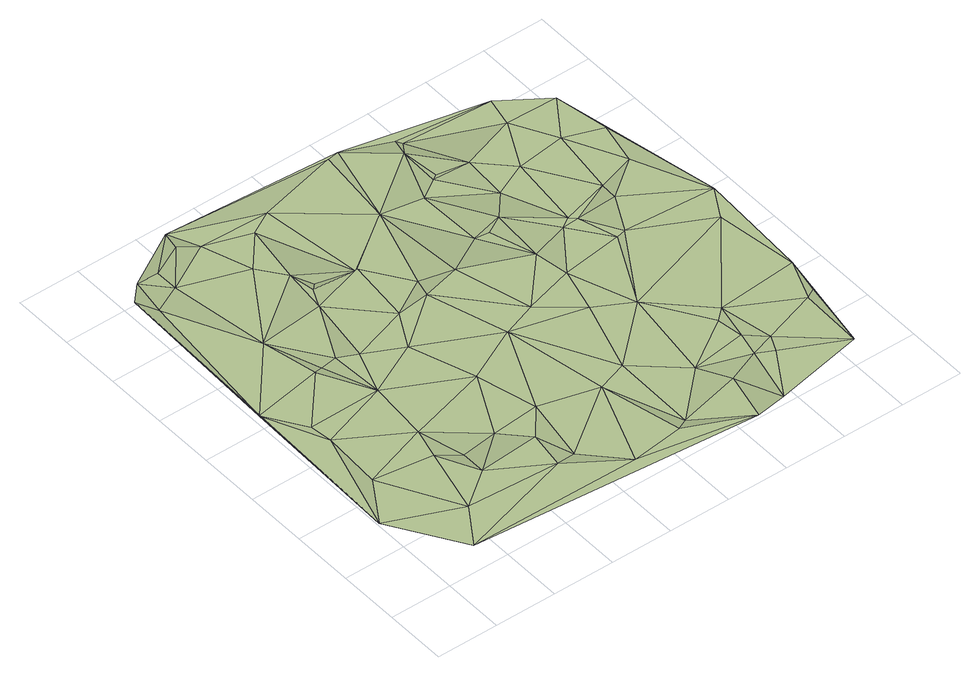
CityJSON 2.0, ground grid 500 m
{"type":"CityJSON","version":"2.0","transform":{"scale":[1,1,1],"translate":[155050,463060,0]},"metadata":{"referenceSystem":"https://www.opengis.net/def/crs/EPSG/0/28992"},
"CityObjects":{
"terrain1":{"type":"TINRelief","attributes":{"name":"TIN model","numberOfTriangles":185,"lod":0},"geometry":[{"type":"CompositeSurface","lod":"1","boundaries":[[[0,1,2]],[[3,0,4]],[[0,5,4]],[[6,3,7]],[[4,7,3]],[[8,3,6]],[[5,7,4]],[[7,5,6]],[[9,5,2]],[[0,2,5]],[[10,5,9]],[[11,2,1]],[[12,13,9]],[[9,13,14]],[[10,9,14]],[[13,12,15]],[[10,6,5]],[[16,12,9]],[[10,17,6]],[[9,2,11]],[[14,18,19]],[[10,14,17]],[[14,19,17]],[[20,18,14]],[[21,22,8]],[[3,8,22]],[[23,21,24]],[[8,17,19]],[[8,6,17]],[[8,19,21]],[[25,26,13]],[[18,20,19]],[[26,19,13]],[[19,20,13]],[[25,27,28]],[[28,21,26]],[[29,27,30]],[[28,27,24]],[[26,21,19]],[[26,25,28]],[[21,28,24]],[[25,13,15]],[[24,27,29]],[[13,20,14]],[[22,31,3]],[[27,25,32]],[[33,34,11]],[[35,11,34]],[[36,34,33]],[[37,33,11]],[[36,16,35]],[[9,11,35]],[[36,12,16]],[[34,36,35]],[[35,16,9]],[[38,36,33]],[[39,37,40]],[[33,37,41]],[[41,37,39]],[[39,42,41]],[[38,41,42]],[[43,38,42]],[[44,42,39]],[[38,33,41]],[[45,39,40]],[[38,46,36]],[[1,37,11]],[[47,46,38]],[[25,15,32]],[[46,32,36]],[[43,47,38]],[[48,30,46]],[[32,46,30]],[[49,30,48]],[[47,48,46]],[[30,27,32]],[[50,48,47]],[[50,44,45]],[[42,44,43]],[[47,43,44]],[[40,51,45]],[[50,52,48]],[[50,47,44]],[[45,51,52]],[[49,52,51]],[[51,53,49]],[[45,52,50]],[[48,52,49]],[[44,39,45]],[[54,30,49]],[[32,15,36]],[[36,15,12]],[[55,51,40]],[[22,21,31]],[[56,57,21]],[[58,31,57]],[[59,57,60]],[[60,57,56]],[[61,57,59]],[[58,57,62]],[[63,58,62]],[[59,60,61]],[[58,63,31]],[[61,60,64]],[[65,66,23]],[[56,23,66]],[[67,65,23]],[[56,21,23]],[[66,67,68]],[[65,67,66]],[[56,66,64]],[[64,66,69]],[[64,60,56]],[[24,29,67]],[[62,57,61]],[[23,24,67]],[[70,71,61]],[[71,62,61]],[[72,71,70]],[[70,64,69]],[[71,72,73]],[[74,73,72]],[[63,71,73]],[[71,63,62]],[[75,72,70]],[[76,69,68]],[[68,69,66]],[[75,69,76]],[[76,68,77]],[[78,74,79]],[[72,75,79]],[[79,75,80]],[[76,80,75]],[[80,78,79]],[[70,69,75]],[[74,72,79]],[[67,81,68]],[[74,78,73]],[[61,64,70]],[[80,76,82]],[[30,54,83]],[[81,29,83]],[[84,83,54]],[[54,49,85]],[[54,86,84]],[[77,81,84]],[[87,86,88]],[[81,83,84]],[[81,67,29]],[[85,86,54]],[[55,85,53]],[[85,49,53]],[[89,85,55]],[[51,55,53]],[[90,88,89]],[[86,85,89]],[[91,88,90]],[[55,90,89]],[[89,88,86]],[[92,84,86]],[[30,83,29]],[[82,84,93]],[[76,77,82]],[[94,93,84]],[[84,92,94]],[[95,78,93]],[[82,93,78]],[[94,95,93]],[[78,80,82]],[[96,95,94]],[[88,91,97]],[[94,92,87]],[[87,88,97]],[[86,87,92]],[[98,99,96]],[[94,87,97]],[[91,98,97]],[[96,97,98]],[[98,95,99]],[[94,97,96]],[[96,99,95]],[[90,98,91]],[[82,77,84]],[[77,68,81]],[[31,21,57]]]}]}
},
"vertices":[
[232,3647,7],[93,3500,22],[184,3353,4],[689,3915,5],[390,3627,24],[400,3447,15],[799,3671,6],[655,3761,21],[1356,3656,0],[521,2656,10],[924,3269,19],[50,2107,12],[802,2229,19],[1049,2710,2],[1075,3055,24],[962,2165,13],[675,2218,10],[1166,3552,5],[1155,2899,11],[1460,2837,1],[1111,2852,23],[1934,3163,12],[2001,3800,14],[2287,2584,1],[1984,2413,18],[1421,2316,9],[1469,2827,20],[1678,2338,17],[1721,2488,3],[2147,1807,18],[1870,1710,17],[2088,3811,20],[1259,2018,11],[275,1627,10],[248,1800,15],[605,2199,22],[827,1807,15],[6,762,21],[776,1305,23],[574,517,25],[368,199,14],[247,1139,10],[716,1066,16],[884,952,5],[870,736,25],[1315,481,16],[1433,1498,13],[1175,988,10],[1553,1010,20],[2020,883,20],[1361,778,18],[1748,187,15],[1471,498,3],[2167,235,22],[2258,964,23],[2671,9,20],[2274,3110,4],[2434,3524,22],[2471,3671,4],[2477,3238,5],[2436,3215,4],[2719,3180,22],[2503,3626,0],[3217,3569,18],[2701,2826,9],[2392,2560,13],[2532,2634,23],[2516,2210,0],[2811,2287,14],[2900,2345,10],[2965,2943,15],[3164,3331,15],[3356,2993,14],[3580,3319,14],[3658,2880,16],[3285,2451,9],[2949,2303,9],[3047,1998,1],[3848,1957,11],[3588,2546,8],[3269,2302,25],[2551,1927,8],[3113,2003,17],[2446,1550,22],[2735,1397,16],[2264,290,2],[2631,642,17],[3083,714,7],[3038,518,4],[2773,413,5],[2914,43,23],[3169,447,6],[3054,924,7],[3702,1706,17],[3141,1002,12],[3793,1048,22],[3658,707,21],[3217,562,23],[3645,200,17],[3741,760,12]
]}
